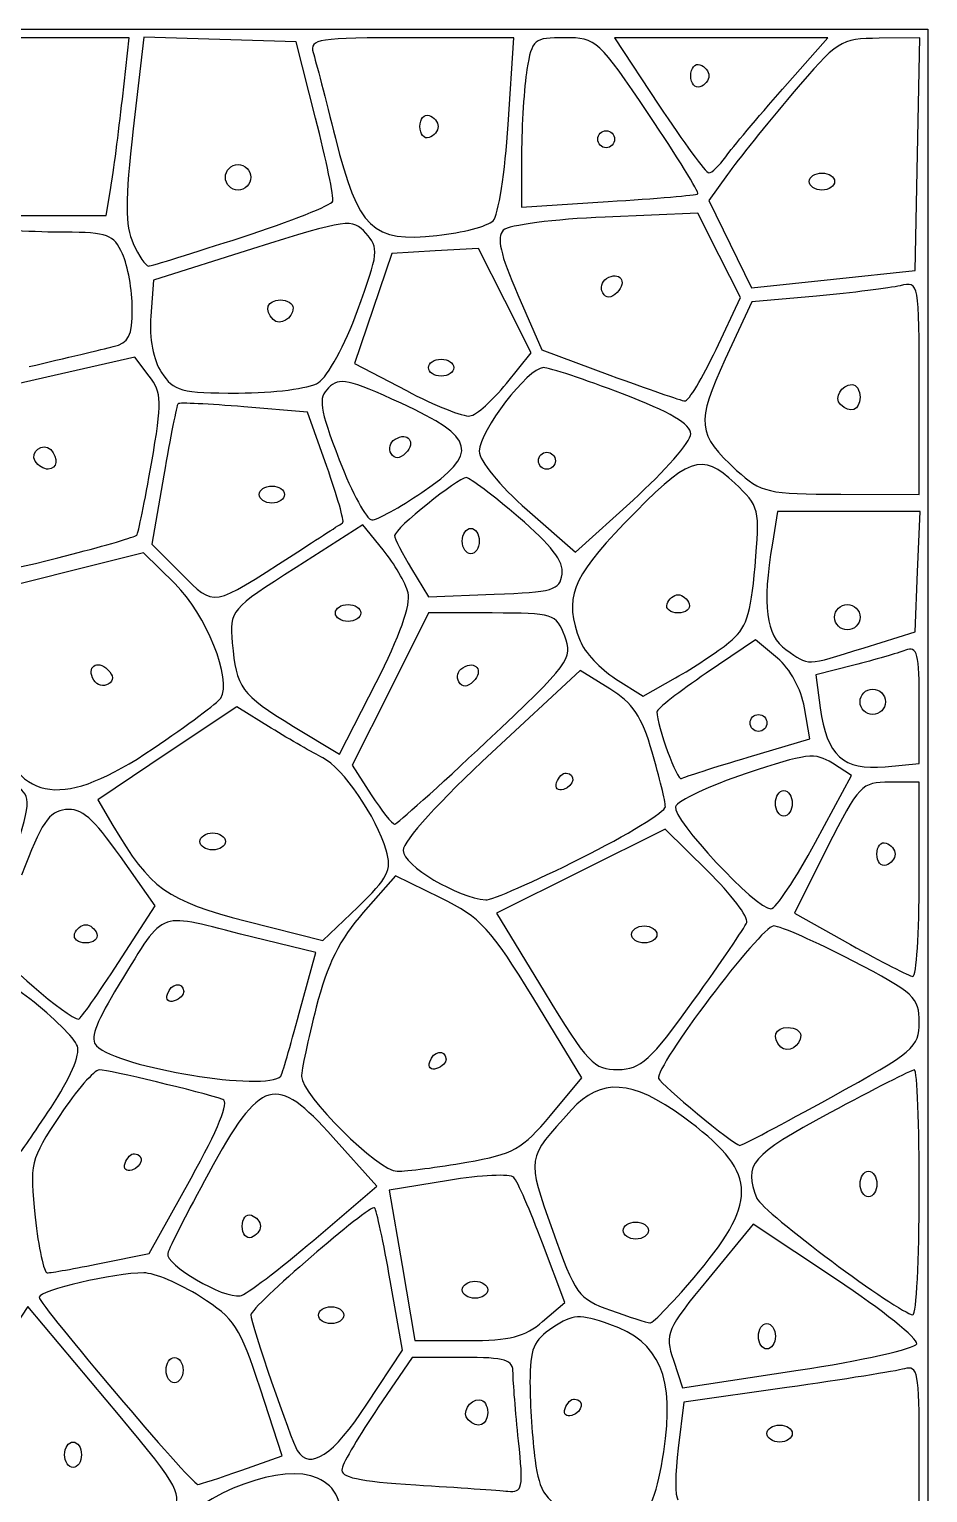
# Model space of a CAD drawing. Extents: x 1 to 601, y -4 to 449.
# Drawn here: x 521.2 to 600.9, y 319.4 to 449.1 of the extents above; entities that cross this region are included whole.
import ezdxf

# ---------------------------------------------------------------- set-up
doc = ezdxf.new("R2010")
doc.units = 0
doc.layers.get('0').update_dxf_attribs({"linetype": 'CONTINUOUS'})

msp = doc.modelspace()

# ---------------------------------------------------------------- linework, layer by layer
at = {"color": 7}
for points in [[(0.875971, 224.12403), (0.875971, 449.124032), (300.87597, 449.124032), (600.87597, 449.124032), (600.87597, 224.12403), (600.87597, -0.87597), (300.87597, -0.87597), (0.875971, -0.87597)], [(579.87597, 444.999032)], [(555.87597, 440.499032)], [(571.62597, 439.374032)], [(582.971992, 437.818428)], [(538.62597, 435.999032)], [(590.37597, 435.624032)], [(580.5003, 434.539982)], [(562.34955, 432.143404)], [(540.106267, 430.698154)], [(572.07339, 425.756861)], [(542.85558, 423.394422)], [(528.68847, 420.990214)], [(582.117367, 420.728786)], [(556.62597, 419.124034)], [(546.87282, 417.796121)], [(563.539448, 417.719944)], [(593.146358, 415.853644)], [(579.868695, 413.245879)], [(553.32339, 411.506884)], [(521.783003, 410.822209)], [(566.37597, 410.874034)], [(541.62597, 407.874034)], [(556.046535, 408.061534)], [(559.62597, 403.749034)], [(525.006075, 402.579491)], [(544.62597, 402.531349)], [(568.474642, 400.814524)], [(554.823885, 399.158704)], [(548.37597, 397.374034)], [(577.769723, 398.180284)], [(592.62597, 396.999034)], [(583.25661, 394.749034)], [(595.25097, 394.298059)], [(526.977668, 391.411699)], [(559.32339, 391.256884)], [(594.87597, 389.499034)], [(585.12597, 387.624034)], [(532.233142, 385.362004)], [(561.75297, 385.956731)], [(584.965013, 384.583136)], [(567.98847, 382.336534)], [(587.37597, 380.499034)], [(536.37597, 377.124034)], [(552.88788, 376.332506)], [(590.928548, 377.054801)], [(570.139598, 375.630874)], [(596.37597, 375.999034)], [(600.12597, 373.749037)], [(525.269723, 368.93028)], [(574.62597, 368.87403)], [(529.15674, 366.393833)], [(533.48847, 363.58653)], [(580.129433, 363.011347)], [(587.85558, 358.894417)], [(556.73847, 357.58653)], [(543.549067, 356.319345)], [(592.28808, 354.427838)], [(523.18146, 353.542725)], [(529.73847, 348.58653)], [(560.01648, 348.681765)], [(594.87597, 346.74903)], [(600.12597, 345.99903)], [(540.12597, 342.99903)], [(573.87597, 342.62403)], [(546.460568, 341.779643)], [(527.619278, 339.72624)], [(580.561058, 338.939618)], [(559.62597, 337.37403)], [(546.87597, 335.12403)], [(566.748743, 334.56153)], [(585.87597, 333.24903)], [(599.903655, 332.582085)], [(533.37597, 330.24903)], [(551.16177, 327.217148)], [(560.146358, 325.85364)], [(568.73847, 326.83653)], [(586.62597, 324.62403)], [(564.607815, 323.984047)], [(524.37597, 322.74903)], [(577.482218, 322.997835)], [(540.100958, 321.385343)]]:
    msp.add_lwpolyline(points, close=True, dxfattribs=at)
for points in [[(529.496633, 442.936532), (530.104837, 448.374032), (519.7404, 448.374032)], [(546.623393, 441.249032), (544.909823, 447.999032), (538.150335, 448.212923), (531.39084, 448.426815), (530.461598, 440.288453)], [(563.696393, 440.686532), (564.194647, 448.374032), (555.10977, 448.374032)], [(588.012675, 443.818428), (592.024387, 448.374032), (582.57105, 448.374032), (573.117713, 448.374032), (577.059345, 442.390924)], [(599.959635, 438.061532), (600.1683, 448.374032), (596.584635, 448.329805)], [(510.224092, 439.237326), (511.072215, 432.624032), (519.565102, 432.624032), (528.057997, 432.624032), (528.473213, 435.061532)], [(564.884227, 438.057768), (564.875977, 433.366503), (572.563477, 433.849393)], [(583.115767, 436.234585), (581.480565, 433.944007), (583.37601, 430.079269), (585.271455, 426.214532), (592.511212, 426.981783), (599.75097, 427.749035), (599.959635, 438.061532)], [(582.117368, 420.728786), (584.295075, 425.33354), (582.400328, 429.072644), (580.50558, 432.811748), (572.296402, 432.473517)], [(541.03863, 429.653698), (532.25097, 426.88536), (532.017353, 423.693434)], [(563.539448, 417.719944), (565.74003, 420.440861), (563.40294, 425.070599), (561.065857, 429.700337), (557.218718, 429.474685), (553.371578, 429.249032), (551.72859, 424.374032), (550.085595, 419.499034), (554.668283, 417.088324)], [(564.54615, 425.590444), (566.671447, 420.711971), (572.711205, 418.465376)], [(591.01206, 425.475617), (585.273158, 424.961593), (582.93567, 419.890354)], [(531.869445, 418.382681), (530.611215, 420.050756), (523.453718, 418.420219), (516.29622, 416.789681), (515.363865, 410.796199)], [(593.18847, 407.896016), (600.12597, 407.874041), (600.12597, 417.330341)], [(547.616512, 410.366141), (545.920133, 415.171331), (540.273975, 415.648601)], [(533.173005, 409.606279), (532.11576, 403.484246), (534.752048, 400.847959)], [(565.387605, 406.510159), (569.64924, 402.772024), (574.75533, 407.385529)], [(595.25097, 394.298059), (599.75097, 395.699996), (599.971328, 401.037019), (600.191685, 406.374034), (593.881958, 406.374034), (587.57223, 406.374034), (587.107358, 403.561534)], [(552.610478, 402.970916), (550.81299, 405.192806), (544.90698, 401.420194)], [(534.177203, 399.949001), (531.362925, 402.697076), (525.00252, 401.101841), (518.642122, 399.506606), (517.872697, 394.877816)], [(555.136845, 401.280131), (556.642118, 398.811229), (562.44654, 399.030131)], [(562.277063, 397.374034), (556.641023, 397.374034), (553.251248, 390.624581), (549.861465, 383.875121), (551.556218, 381.258859)], [(587.55144, 393.378341), (585.62229, 395.007656), (581.24913, 392.037896)], [(572.687475, 390.663274), (570.08538, 392.271461), (562.230675, 384.997856)], [(594.32043, 392.750336), (590.958022, 391.903669), (591.353438, 388.955636)], [(544.677045, 387.324784), (548.75097, 384.851516), (551.995388, 391.209949)], [(573.20649, 391.545754), (575.659665, 389.992519), (578.52804, 391.620776)], [(597.093285, 383.742371), (600.12597, 384.031586), (600.12597, 389.283049)], [(542.692695, 387.168671), (539.634412, 389.054936), (533.480347, 384.934759), (527.326282, 380.814581), (528.66363, 378.537289)], [(584.965013, 384.583136), (590.429055, 386.203361), (589.954823, 388.976194)], [(590.928547, 377.054801), (594.106125, 382.964516), (592.428547, 384.053291)], [(600.12597, 373.749037), (600.12597, 382.374034), (597.510045, 382.374034)], [(581.382165, 374.492932), (577.610625, 378.207761), (570.13137, 374.478405), (562.652115, 370.74903), (566.872432, 363.81153)], [(591.97605, 376.574501), (589.057973, 370.774972), (594.029475, 367.98129)], [(529.15674, 366.393833), (532.413638, 371.413635), (529.332308, 375.772339)], [(557.697952, 372.11064), (553.70499, 374.068987), (550.85298, 370.825875)], [(540.50097, 370.05453), (547.25097, 368.325472), (550.362667, 371.306512)], [(545.170755, 361.882372), (546.634965, 367.265715), (539.968672, 368.912895)], [(567.442455, 352.824367), (570.230055, 356.159235), (565.960485, 363.155767)], [(546.460568, 341.779643), (552.063923, 346.560255), (548.190173, 350.874173)], [(527.619278, 339.72624), (531.862755, 340.578458), (535.582958, 347.263748)], [(558.389018, 347.064668), (553.156778, 346.200578), (554.295195, 339.537308), (555.433605, 332.87403), (560.112968, 332.87403)], [(592.787783, 338.281058), (585.40971, 343.193408), (581.46336, 338.397555)], [(566.748743, 334.56153), (568.705163, 336.24903), (566.736113, 341.49903)], [(551.16177, 327.217148), (554.32257, 332.02905), (553.240133, 338.18568)], [(528.069135, 327.61152), (521.10906, 335.88567), (517.447215, 330.340987)], [(559.653915, 331.37403), (555.18186, 331.37403), (552.180855, 326.954858)], [(578.331233, 331.134593), (579.145448, 328.667498), (589.393448, 330.23148)], [(540.100958, 321.385343), (543.65226, 322.646655), (541.701615, 328.639898)], [(588.3864, 328.705418), (579.27183, 327.40812), (578.76204, 323.327933)], [(598.06347, 316.48434), (600.12597, 316.37403), (600.12597, 323.549573)]]:
    msp.add_lwpolyline(points, dxfattribs=at)
for points in [[(555.10977, 448.374032), (546.80943, 448.374032), (546.058455, 448.260689), (546.413573, 447.061532)], [(568.704758, 448.374032), (565.956487, 448.374032), (565.800585, 448.243041), (565.357358, 445.561532)], [(576.16845, 441.560857), (571.72539, 448.168638), (571.500383, 448.374032), (568.704758, 448.374032)], [(596.584635, 448.329805), (593.114377, 448.286972), (592.870425, 448.131133), (588.87597, 443.405369)], [(546.413573, 447.061532), (546.627353, 446.339657), (547.512645, 442.919155), (548.380898, 439.460416)], [(565.357358, 445.561532), (565.101675, 444.014657), (564.888765, 440.637963), (564.884227, 438.057768)], [(579.87597, 444.999032), (579.87597, 445.686533), (580.238783, 446.128095), (580.68222, 445.980282)], [(580.68222, 445.980282), (581.125658, 445.83247), (581.48847, 445.390907), (581.48847, 444.999032)], [(580.68222, 444.017783), (580.238783, 443.86997), (579.87597, 444.311532), (579.87597, 444.999032)], [(581.48847, 444.999032), (581.48847, 444.607157), (581.125658, 444.165595), (580.68222, 444.017783)], [(582.971993, 437.818428), (583.537928, 438.612845), (585.806235, 441.312845), (588.012675, 443.818428)], [(528.473213, 435.061532), (528.70158, 436.402157), (529.162118, 439.945907), (529.496633, 442.936532)], [(588.87597, 443.405369), (586.60722, 440.721256), (584.01513, 437.494404), (583.115767, 436.234585)], [(548.14929, 433.877498), (548.252512, 434.219341), (547.565857, 437.536532), (546.623393, 441.249032)], [(555.87597, 440.499032), (555.87597, 441.186532), (556.238782, 441.628095), (556.68222, 441.480282)], [(556.68222, 441.480282), (557.125657, 441.33247), (557.48847, 440.890907), (557.48847, 440.499032)], [(580.500293, 434.539982), (580.637423, 434.654216), (578.68809, 437.81361), (576.16845, 441.560857)], [(577.059345, 442.390924), (579.227235, 439.100214), (581.212927, 436.400214), (581.471992, 436.390924)], [(530.461598, 440.288453), (529.72845, 433.867565), (529.725908, 431.725271), (530.449523, 430.137061)], [(556.68222, 439.517783), (556.238783, 439.36997), (555.87597, 439.811532), (555.87597, 440.499032)], [(557.48847, 440.499032), (557.48847, 440.107157), (557.125658, 439.665595), (556.68222, 439.517783)], [(562.34955, 432.143404), (562.816275, 432.613999), (563.42235, 436.458407), (563.696393, 440.686532)], [(571.62597, 439.374032), (571.62597, 439.786532), (571.96347, 440.124032), (572.37597, 440.124032)], [(572.37597, 440.124032), (572.78847, 440.124032), (573.12597, 439.786532), (573.12597, 439.374032)], [(548.380898, 439.460416), (550.400835, 431.41387), (551.65437, 430.212151), (557.37597, 430.837168)], [(572.37597, 438.624032), (571.96347, 438.624032), (571.62597, 438.961532), (571.62597, 439.374032)], [(573.12597, 439.374032), (573.12597, 438.961532), (572.78847, 438.624032), (572.37597, 438.624032)], [(581.471992, 436.390924), (581.73105, 436.381631), (582.40605, 437.02401), (582.971992, 437.818428)], [(538.62597, 435.999032), (538.62597, 436.617781), (539.13222, 437.124032), (539.75097, 437.124032)], [(539.75097, 434.874032), (539.13222, 434.874032), (538.62597, 435.380282), (538.62597, 435.999032)], [(539.75097, 437.124032), (540.36972, 437.124032), (540.87597, 436.617781), (540.87597, 435.999032)], [(540.87597, 435.999032), (540.87597, 435.380282), (540.36972, 434.874032), (539.75097, 434.874032)], [(590.37597, 435.624032), (590.37597, 436.036532), (590.88222, 436.374032), (591.50097, 436.374032)], [(591.50097, 436.374032), (592.11972, 436.374032), (592.62597, 436.036532), (592.62597, 435.624032)], [(591.50097, 434.874032), (590.88222, 434.874032), (590.37597, 435.211532), (590.37597, 435.624032)], [(592.62597, 435.624032), (592.62597, 435.211532), (592.11972, 434.874032), (591.50097, 434.874032)], [(540.10629, 430.698154), (544.426717, 432.10495), (548.046067, 433.535654), (548.14929, 433.877498)], [(572.563477, 433.849393), (576.791602, 434.114982), (580.36317, 434.425747), (580.5003, 434.539982)], [(551.081123, 431.035462), (549.86577, 432.378414), (549.549833, 432.334944), (541.03863, 429.653698)], [(557.37597, 430.837168), (559.64472, 431.085001), (561.882833, 431.672808), (562.34955, 432.143404)], [(572.296402, 432.473517), (567.743595, 432.285934), (563.716125, 431.764185), (563.254042, 431.302102)], [(524.365605, 431.124032), (522.017325, 431.124032), (518.051295, 431.337747), (515.552205, 431.598953)], [(529.50558, 429.213742), (528.721252, 430.935158), (528.213053, 431.124032), (524.365605, 431.124032)], [(550.342635, 424.183547), (552.21417, 429.314969), (552.25929, 429.733604), (551.081123, 431.035462)], [(563.254042, 431.302102), (562.64313, 430.691192), (562.987837, 429.167463), (564.54615, 425.590444)], [(530.449523, 430.137061), (530.95398, 429.029894), (531.565673, 428.127702), (531.808837, 428.132188)], [(531.808837, 428.132188), (532.051995, 428.136688), (535.78584, 429.291359), (540.106267, 430.698154)], [(530.37597, 424.353031), (530.37597, 425.975763), (529.984297, 428.163083), (529.50558, 429.213742)], [(572.07339, 425.756859), (571.813853, 426.176798), (571.966965, 426.746252), (572.413635, 427.02231)], [(572.413635, 427.02231), (573.566745, 427.734974), (574.310737, 426.758798), (573.34812, 425.796183)], [(573.34812, 425.796183), (572.809485, 425.257548), (572.38998, 425.244607), (572.07339, 425.756861)], [(598.43847, 426.388142), (597.510345, 426.168965), (594.168465, 425.758329), (591.01206, 425.475617)], [(600.12597, 417.330341), (600.12597, 426.754953), (600.11997, 426.785308), (598.43847, 426.388142)], [(528.68847, 420.990214), (530.082607, 421.330916), (530.37597, 421.915526), (530.37597, 424.353031)], [(542.85558, 423.394422), (542.010945, 424.23906), (542.341163, 425.124032), (543.50097, 425.124032)], [(544.62597, 424.418295), (544.62597, 423.472561), (543.454778, 422.795224), (542.85558, 423.394422)], [(543.50097, 425.124032), (544.11972, 425.124032), (544.62597, 424.806451), (544.62597, 424.418295)], [(532.017353, 423.693434), (531.870968, 421.693309), (532.227465, 419.824294), (532.97214, 418.687774)], [(546.87282, 417.796121), (547.68489, 418.303271), (549.246308, 421.177609), (550.342635, 424.183547)], [(521.237055, 419.215639), (524.407207, 419.964836), (527.760345, 420.763391), (528.68847, 420.990214)], [(579.345315, 416.171411), (579.67221, 416.145386), (580.919632, 418.196171), (582.117367, 420.728786)], [(556.62597, 419.124034), (556.62597, 419.536534), (557.13222, 419.874034), (557.75097, 419.874034)], [(557.75097, 418.374034), (557.13222, 418.374034), (556.62597, 418.711534), (556.62597, 419.124034)], [(557.75097, 419.874034), (558.36972, 419.874034), (558.87597, 419.536534), (558.87597, 419.124034)], [(558.87597, 419.124034), (558.87597, 418.711534), (558.36972, 418.374034), (557.75097, 418.374034)], [(566.812418, 419.124034), (565.464713, 419.124034), (561.12597, 413.482511), (561.12597, 411.730144)], [(573.81189, 416.808379), (570.476648, 418.081991), (567.326888, 419.124034), (566.812418, 419.124034)], [(582.93567, 419.890354), (580.334445, 414.246926), (580.44021, 413.209406), (583.94175, 410.020826)], [(532.074682, 410.617174), (533.033588, 416.169724), (533.015242, 416.863661), (531.869445, 418.382681)], [(532.97214, 418.687774), (534.054, 417.036649), (534.664238, 416.874034), (539.778435, 416.874034)], [(539.778435, 416.874034), (542.922038, 416.874034), (546.04662, 417.280151), (546.87282, 417.796121)], [(554.212043, 415.963354), (549.545385, 418.111361), (548.71917, 418.288661), (547.775198, 417.344689)], [(572.711205, 418.465376), (576.033075, 417.229751), (579.018427, 416.197466), (579.345315, 416.171411)], [(547.775198, 417.344689), (546.831233, 416.400724), (546.9531, 415.579009), (548.724668, 410.942876)], [(554.668283, 417.088324), (557.188763, 415.762436), (559.720748, 414.749936), (560.294917, 414.838324)], [(560.294917, 414.838324), (560.869095, 414.926711), (562.329127, 416.223446), (563.539448, 417.719944)], [(579.868695, 413.245879), (579.873945, 414.116966), (578.048452, 415.190591), (573.81189, 416.808379)], [(593.146358, 415.853644), (592.54716, 416.452841), (593.2245, 417.624034), (594.170235, 417.624034)], [(594.87597, 416.499034), (594.87597, 415.339226), (593.991, 415.009001), (593.146358, 415.853644)], [(594.170235, 417.624034), (594.55839, 417.624034), (594.87597, 417.117784), (594.87597, 416.499034)], [(534.429038, 415.927099), (534.319703, 415.817771), (533.754495, 412.973404), (533.173005, 409.606279)], [(540.273975, 415.648601), (537.168585, 415.911101), (534.538365, 416.036426), (534.429038, 415.927099)], [(556.046535, 408.061534), (561.166223, 411.550729), (560.85126, 412.907404), (554.212043, 415.963354)], [(553.32339, 411.506861), (553.063853, 411.926801), (553.216965, 412.496254), (553.663635, 412.772314)], [(553.663635, 412.772314), (554.816745, 413.484971), (555.560738, 412.508801), (554.59812, 411.546184)], [(574.75533, 407.385529), (577.563683, 409.922959), (579.864698, 412.560116), (579.868695, 413.245879)], [(521.783003, 410.822209), (521.270692, 411.651131), (522.453803, 412.546196), (523.14636, 411.853646)], [(523.14636, 411.853646), (523.859453, 411.140554), (523.726553, 410.124034), (522.920235, 410.124034)], [(554.59812, 411.546184), (554.059485, 411.007549), (553.63998, 410.994604), (553.32339, 411.506884)], [(561.12597, 411.730144), (561.12597, 410.866781), (562.904678, 408.688084), (565.387605, 406.510159)], [(566.37597, 410.874034), (566.37597, 411.286534), (566.71347, 411.624034), (567.12597, 411.624034)], [(567.12597, 411.624034), (567.53847, 411.624034), (567.87597, 411.286534), (567.87597, 410.874034)], [(583.773278, 408.884411), (580.829468, 411.670181), (579.701663, 411.256999), (573.97716, 405.295526)], [(522.920235, 410.124034), (522.53208, 410.124034), (522.020325, 410.438209), (521.783003, 410.822209)], [(530.766427, 404.264494), (530.90682, 404.404886), (531.495532, 407.263586), (532.074682, 410.617174)], [(549.031927, 405.377741), (549.186457, 405.478504), (548.549512, 407.723284), (547.616512, 410.366141)], [(548.724668, 410.942876), (549.842505, 408.017509), (551.14251, 405.624034), (551.613548, 405.624034)], [(567.12597, 410.124034), (566.71347, 410.124034), (566.37597, 410.461534), (566.37597, 410.874034)], [(567.87597, 410.874034), (567.87597, 410.461534), (567.53847, 410.124034), (567.12597, 410.124034)], [(583.94175, 410.020826), (586.117553, 408.039491), (586.651785, 407.916731), (593.18847, 407.896016)], [(559.989278, 409.374034), (559.242915, 409.374034), (553.625415, 404.847244), (553.628775, 404.248511)], [(564.605025, 405.877024), (562.353713, 407.800376), (560.276625, 409.374034), (559.989278, 409.374034)], [(585.5733, 401.499034), (586.018448, 406.618481), (585.973688, 406.802134), (583.773278, 408.884411)], [(541.62597, 407.874034), (541.62597, 408.286534), (542.13222, 408.624034), (542.75097, 408.624034)], [(542.75097, 407.124034), (542.13222, 407.124034), (541.62597, 407.461534), (541.62597, 407.874034)], [(542.75097, 408.624034), (543.36972, 408.624034), (543.87597, 408.286534), (543.87597, 407.874034)], [(543.87597, 407.874034), (543.87597, 407.461534), (543.36972, 407.124034), (542.75097, 407.124034)], [(551.613548, 405.624034), (552.084593, 405.624034), (554.079435, 406.720909), (556.046535, 408.061534)], [(544.62597, 402.531349), (546.89472, 403.996106), (548.877398, 405.276979), (549.031927, 405.377741)], [(559.62597, 403.749034), (559.62597, 404.367784), (559.96347, 404.874034), (560.37597, 404.874034)], [(560.37597, 404.874034), (560.78847, 404.874034), (561.12597, 404.367784), (561.12597, 403.749034)], [(568.474642, 400.814524), (568.633942, 401.929466), (567.520275, 403.386446), (564.605025, 405.877024)], [(573.97716, 405.295526), (569.245268, 400.367749), (568.620368, 398.709064), (570.064643, 394.910336)], [(525.006075, 402.579491), (528.033878, 403.365851), (530.626043, 404.124101), (530.766427, 404.264494)], [(553.628775, 404.248511), (553.630275, 403.973801), (554.30895, 402.638029), (555.136845, 401.280131)], [(560.37597, 402.624034), (559.96347, 402.624034), (559.62597, 403.130284), (559.62597, 403.749034)], [(561.12597, 403.749034), (561.12597, 403.130284), (560.78847, 402.624034), (560.37597, 402.624034)], [(587.107358, 403.561534), (586.18758, 397.996909), (586.52232, 395.379296), (588.31347, 394.129849)], [(516.159472, 402.963371), (518.221027, 400.768946), (518.061435, 400.775869), (525.006075, 402.579491)], [(534.752048, 400.847959), (537.71277, 397.887236), (537.332235, 397.822354), (544.62597, 402.531349)], [(554.823885, 399.158704), (554.595127, 400.033384), (553.59909, 401.748881), (552.610478, 402.970916)], [(544.90698, 401.420194), (539.04192, 397.673741), (539.002635, 397.627324), (539.24094, 394.725461)], [(583.25661, 394.749034), (584.808248, 396.000229), (585.19251, 397.119836), (585.5733, 401.499034)], [(538.219755, 389.823529), (539.238338, 391.471631), (536.92503, 397.265824), (534.177203, 399.949001)], [(562.44654, 399.030131), (567.67704, 399.227389), (568.273087, 399.403826), (568.474642, 400.814524)], [(551.995388, 391.209949), (554.081108, 395.297554), (555.091268, 398.136341), (554.823885, 399.158704)], [(577.769723, 398.180284), (577.917533, 398.623721), (578.359095, 398.986534), (578.75097, 398.986534)], [(578.75097, 398.986534), (579.142845, 398.986534), (579.584408, 398.623721), (579.732218, 398.180284)], [(548.37597, 397.374034), (548.37597, 397.786534), (548.88222, 398.124034), (549.50097, 398.124034)], [(549.50097, 396.624034), (548.88222, 396.624034), (548.37597, 396.961534), (548.37597, 397.374034)], [(549.50097, 398.124034), (550.11972, 398.124034), (550.62597, 397.786534), (550.62597, 397.374034)], [(550.62597, 397.374034), (550.62597, 396.961534), (550.11972, 396.624034), (549.50097, 396.624034)], [(568.709033, 395.311534), (567.938603, 397.307944), (567.73251, 397.374034), (562.277063, 397.374034)], [(578.75097, 397.374034), (578.063468, 397.374034), (577.621905, 397.736846), (577.769723, 398.180284)], [(579.732218, 398.180284), (579.880035, 397.736846), (579.438473, 397.374034), (578.75097, 397.374034)], [(592.62597, 396.999034), (592.62597, 397.617784), (593.13222, 398.124034), (593.75097, 398.124034)], [(593.75097, 398.124034), (594.36972, 398.124034), (594.87597, 397.617784), (594.87597, 396.999034)], [(593.75097, 395.874034), (593.13222, 395.874034), (592.62597, 396.380284), (592.62597, 396.999034)], [(594.87597, 396.999034), (594.87597, 396.380284), (594.36972, 395.874034), (593.75097, 395.874034)], [(539.24094, 394.725461), (539.567648, 390.747034), (539.99235, 390.168844), (544.677045, 387.324784)], [(561.75297, 385.956731), (569.18796, 392.950819), (569.47242, 393.333379), (568.709033, 395.311534)], [(570.064643, 394.910336), (570.443408, 393.914104), (571.85724, 392.400041), (573.20649, 391.545754)], [(578.52804, 391.620776), (580.10565, 392.516314), (582.233505, 393.924034), (583.25661, 394.749034)], [(600.12597, 389.283049), (600.12597, 393.827389), (599.96148, 394.471399), (598.904408, 394.065761)], [(526.97769, 391.411699), (526.265033, 392.564809), (527.241203, 393.308801), (528.20382, 392.346184)], [(559.663635, 392.522314), (560.816745, 393.234971), (561.560738, 392.258801), (560.59812, 391.296184)], [(589.954823, 388.976194), (589.67511, 390.611636), (588.689265, 392.417366), (587.55144, 393.378341)], [(588.31347, 394.129849), (590.427968, 392.654854), (589.938428, 392.642981), (595.25097, 394.298059)], [(598.904408, 394.065761), (598.232543, 393.807941), (596.169758, 393.216004), (594.32043, 392.750336)], [(528.20382, 392.346184), (528.742455, 391.807549), (528.755392, 391.388036), (528.24312, 391.071446)], [(559.32339, 391.256861), (559.063853, 391.676801), (559.216965, 392.246254), (559.663635, 392.522314)], [(581.24913, 392.037896), (578.843895, 390.404531), (576.87597, 388.866746), (576.87597, 388.620604)], [(528.24312, 391.071446), (527.82318, 390.811916), (527.253728, 390.965021), (526.977668, 391.411699)], [(560.59812, 391.296184), (560.059485, 390.757549), (559.63998, 390.744604), (559.32339, 391.256884)], [(576.45777, 385.036631), (575.540055, 388.193456), (574.731638, 389.399914), (572.687475, 390.663274)], [(594.87597, 389.499034), (594.87597, 390.117784), (595.38222, 390.624034), (596.00097, 390.624034)], [(596.00097, 390.624034), (596.61972, 390.624034), (597.12597, 390.117784), (597.12597, 389.499034)], [(532.233142, 385.362004), (535.27983, 387.417889), (537.973808, 389.425571), (538.219755, 389.823529)], [(596.00097, 388.374034), (595.38222, 388.374034), (594.87597, 388.880284), (594.87597, 389.499034)], [(597.12597, 389.499034), (597.12597, 388.880284), (596.61972, 388.374034), (596.00097, 388.374034)], [(576.87597, 388.620604), (576.87597, 387.333971), (578.662868, 382.461551), (579.04983, 382.693039)], [(585.12597, 387.624034), (585.12597, 388.036534), (585.46347, 388.374034), (585.87597, 388.374034)], [(585.87597, 388.374034), (586.28847, 388.374034), (586.62597, 388.036534), (586.62597, 387.624034)], [(591.353438, 388.955636), (591.919508, 384.735244), (593.400413, 383.390201), (597.093285, 383.742371)], [(518.188192, 387.052534), (520.415857, 380.489134), (524.31615, 380.019671), (532.233142, 385.362004)], [(547.25097, 384.541879), (546.42597, 384.949166), (544.374743, 386.131226), (542.692695, 387.168671)], [(585.87597, 386.874034), (585.46347, 386.874034), (585.12597, 387.211534), (585.12597, 387.624034)], [(586.62597, 387.624034), (586.62597, 387.211534), (586.28847, 386.874034), (585.87597, 386.874034)], [(553.62597, 378.653516), (553.83222, 378.659516), (557.48937, 381.945964), (561.75297, 385.956731)], [(552.88788, 376.332506), (552.052245, 379.246204), (549.01347, 383.671744), (547.25097, 384.541879)], [(562.230675, 384.997856), (557.67336, 380.777696), (554.37597, 377.137909), (554.37597, 376.327519)], [(577.62597, 380.202941), (577.62597, 380.651314), (577.10028, 382.826479), (576.45777, 385.036631)], [(579.04983, 382.693039), (579.297953, 382.841471), (581.959793, 383.692016), (584.965013, 384.583136)], [(592.428547, 384.053291), (590.92038, 385.032109), (590.14977, 384.940661), (584.797507, 383.147666)], [(567.98847, 382.336534), (568.15347, 382.831534), (568.533158, 383.211221), (568.83222, 383.180284)], [(568.83222, 383.180284), (569.728995, 383.087516), (569.555325, 382.058816), (568.58847, 381.736534)], [(584.797507, 383.147666), (581.523105, 382.050746), (578.699318, 380.719084), (578.52243, 380.188414)], [(519.489262, 374.734613), (521.462452, 380.760311), (521.48439, 381.005621), (520.141073, 382.023251)], [(568.58847, 381.736534), (568.09347, 381.571534), (567.82347, 381.841534), (567.98847, 382.336534)], [(587.37597, 380.499034), (587.37597, 381.117784), (587.71347, 381.624034), (588.12597, 381.624034)], [(588.12597, 381.624034), (588.53847, 381.624034), (588.87597, 381.117784), (588.87597, 380.499034)], [(597.510045, 382.374034), (594.999255, 382.374034), (594.77685, 382.140949), (591.97605, 376.574501)], [(551.556218, 381.258859), (552.488333, 379.819916), (553.41972, 378.647509), (553.62597, 378.653516)], [(570.139598, 375.630874), (574.257105, 377.697131), (577.62597, 379.754561), (577.62597, 380.202941)], [(578.52243, 380.188414), (578.17761, 379.153946), (585.68112, 371.116995), (586.97535, 371.13456)], [(588.12597, 379.374034), (587.71347, 379.374034), (587.37597, 379.880284), (587.37597, 380.499034)], [(588.87597, 380.499034), (588.87597, 379.880284), (588.53847, 379.374034), (588.12597, 379.374034)], [(524.464838, 379.940029), (522.982433, 379.781509), (522.320325, 378.792514), (520.571168, 374.124037)], [(529.332308, 375.772339), (526.88622, 379.232441), (525.882743, 380.091656), (524.464838, 379.940029)], [(528.66363, 378.537289), (531.958222, 372.92709), (533.44431, 371.862143), (540.50097, 370.05453)], [(536.37597, 377.124034), (536.37597, 377.536534), (536.88222, 377.874034), (537.50097, 377.874034)], [(537.50097, 377.874034), (538.11972, 377.874034), (538.62597, 377.536534), (538.62597, 377.124034)], [(537.50097, 376.374034), (536.88222, 376.374034), (536.37597, 376.711534), (536.37597, 377.124034)], [(538.62597, 377.124034), (538.62597, 376.711534), (538.11972, 376.374034), (537.50097, 376.374034)], [(550.362667, 371.306512), (553.063238, 373.89369), (553.396875, 374.557748), (552.88788, 376.332506)], [(554.37597, 376.327519), (554.37597, 375.014329), (559.237493, 372.10098), (561.702098, 371.937225)], [(586.97535, 371.13456), (587.401943, 371.14056), (589.180883, 373.804462), (590.928548, 377.054801)], [(596.37597, 375.999034), (596.37597, 376.686536), (596.738782, 377.128099), (597.18222, 376.980281)], [(597.18222, 376.980281), (597.625657, 376.832471), (597.98847, 376.390909), (597.98847, 375.999034)], [(561.702098, 371.937225), (562.225215, 371.9025), (566.02209, 373.564612), (570.139598, 375.630874)], [(597.18222, 375.017786), (596.738783, 374.869973), (596.37597, 375.311531), (596.37597, 375.999034)], [(597.98847, 375.999034), (597.98847, 375.607159), (597.625658, 375.165596), (597.18222, 375.017786)], [(584.8308, 369.936615), (585.0084, 370.399432), (583.456515, 372.449775), (581.382165, 374.492932)], [(599.56347, 365.155815), (599.872845, 365.13834), (600.12597, 369.00528), (600.12597, 373.749037)], [(539.968672, 368.912895), (532.350945, 370.79517), (533.366535, 371.26296), (528.81456, 363.775132)], [(565.960485, 363.155767), (562.14534, 369.407662), (561.265942, 370.36074), (557.697952, 372.11064)], [(550.85298, 370.825875), (548.765595, 368.452252), (547.647398, 366.197535), (546.68217, 362.4159)], [(580.129433, 363.011347), (582.537585, 366.357427), (584.6532, 369.473797), (584.8308, 369.936615)], [(526.25097, 368.12403), (525.563468, 368.12403), (525.121905, 368.486842), (525.269723, 368.93028)], [(525.269723, 368.93028), (525.417533, 369.373717), (525.859095, 369.73653), (526.25097, 369.73653)], [(526.25097, 369.73653), (526.642845, 369.73653), (527.084407, 369.373717), (527.232217, 368.93028)], [(527.232217, 368.93028), (527.380035, 368.486842), (526.938472, 368.12403), (526.25097, 368.12403)], [(574.62597, 368.87403), (574.62597, 369.28653), (575.13222, 369.62403), (575.75097, 369.62403)], [(575.75097, 368.12403), (575.13222, 368.12403), (574.62597, 368.46153), (574.62597, 368.87403)], [(575.75097, 369.62403), (576.36972, 369.62403), (576.87597, 369.28653), (576.87597, 368.87403)], [(576.87597, 368.87403), (576.87597, 368.46153), (576.36972, 368.12403), (575.75097, 368.12403)], [(587.228198, 369.62403), (586.095975, 369.62403), (576.657968, 357.11664), (577.02642, 356.10447)], [(594.198945, 366.540458), (590.939085, 368.236418), (587.802248, 369.62403), (587.228198, 369.62403)], [(518.4198, 367.595888), (518.3835, 366.847463), (524.718248, 361.37403), (525.62076, 361.37403)], [(594.029475, 367.98129), (596.763795, 366.444765), (599.254095, 365.173305), (599.56347, 365.155815)], [(521.289337, 363.162653), (517.67766, 365.945925), (517.381575, 366.038235), (514.670978, 365.226128)], [(525.62076, 361.37403), (525.774255, 361.37403), (527.365448, 363.63294), (529.15674, 366.393833)], [(600.12597, 361.094265), (600.12597, 363.284977), (599.694735, 363.681232), (594.198945, 366.540458)], [(533.48847, 363.58653), (533.810753, 364.553385), (534.839452, 364.727055), (534.93222, 363.83028)], [(528.81456, 363.775132), (527.085232, 360.930457), (526.62885, 359.57115), (527.208487, 358.991512)], [(534.08847, 362.98653), (533.59347, 362.82153), (533.32347, 363.09153), (533.48847, 363.58653)], [(534.93222, 363.83028), (534.96312, 363.531218), (534.58347, 363.15153), (534.08847, 362.98653)], [(566.872432, 363.81153), (570.753907, 357.431017), (571.27974, 356.876183), (573.421852, 356.900798)], [(525.509738, 358.980225), (525.267975, 359.67807), (523.368795, 361.560158), (521.289337, 363.162653)], [(546.68217, 362.4159), (545.95683, 359.57412), (545.366205, 356.812695), (545.36967, 356.2794)], [(573.421852, 356.900798), (575.465092, 356.924273), (576.28839, 357.674303), (580.129433, 363.011347)], [(543.549067, 356.319345), (543.635678, 356.418172), (544.365435, 358.921537), (545.170755, 361.882372)], [(592.28808, 354.427838), (599.669055, 358.480755), (600.12597, 358.869375), (600.12597, 361.094265)], [(587.85558, 358.894417), (587.010945, 359.73906), (587.341163, 360.62403), (588.50097, 360.62403)], [(589.62597, 359.918295), (589.62597, 358.97256), (588.454777, 358.29522), (587.85558, 358.894417)], [(588.50097, 360.62403), (589.11972, 360.62403), (589.62597, 360.30645), (589.62597, 359.918295)], [(523.18146, 353.542725), (524.860965, 356.072243), (525.776468, 358.210328), (525.509738, 358.980225)], [(527.208487, 358.991512), (529.150897, 357.049103), (542.303655, 354.898237), (543.549067, 356.319345)], [(556.73847, 357.58653), (557.060753, 358.553385), (558.089452, 358.727055), (558.18222, 357.83028)], [(527.462873, 356.87403), (527.011005, 356.87403), (525.426825, 355.044915), (523.942478, 352.809323)], [(538.402065, 354.254723), (536.518073, 354.893828), (528.248018, 356.87403), (527.462873, 356.87403)], [(557.33847, 356.98653), (556.84347, 356.82153), (556.57347, 357.09153), (556.73847, 357.58653)], [(558.18222, 357.83028), (558.21312, 357.531217), (557.83347, 357.15153), (557.33847, 356.98653)], [(599.702273, 356.87403), (599.46924, 356.87403), (596.09424, 355.1574), (592.202273, 353.059298)], [(600.12597, 345.99903), (600.12597, 351.98028), (599.935305, 356.87403), (599.702273, 356.87403)], [(548.190173, 350.874173), (543.050205, 356.59818), (541.794278, 356.235413), (537.123308, 347.677598)], [(545.36967, 356.2794), (545.380245, 354.64977), (552.220185, 347.87403), (553.854668, 347.87403)], [(579.225833, 352.675725), (574.687995, 356.006805), (571.890795, 356.185823), (569.29128, 353.31153)], [(577.02642, 356.10447), (577.224083, 355.56147), (583.644383, 350.26245), (584.22558, 350.16261)], [(535.582958, 347.263748), (537.995115, 351.598455), (538.98633, 354.056528), (538.402065, 354.254723)], [(584.22558, 350.16261), (584.34912, 350.141385), (587.977245, 352.060747), (592.28808, 354.427838)], [(520.332285, 349.422855), (520.376985, 349.396005), (521.659133, 351.249945), (523.18146, 353.542725)], [(569.29128, 353.31153), (565.260158, 348.854303), (565.313213, 349.192913), (567.621833, 342.656535)], [(592.202273, 353.059298), (585.146535, 349.255658), (584.52051, 348.521123), (585.741188, 345.478238)], [(523.942478, 352.809323), (521.318558, 348.857415), (521.258333, 348.607665), (521.772188, 343.809323)], [(560.01648, 348.681765), (564.170993, 349.405245), (564.945645, 349.837387), (567.442455, 352.824367)], [(580.561058, 338.939618), (585.973305, 345.416843), (585.731948, 347.8998), (579.225833, 352.675725)], [(529.73847, 348.58653), (529.90347, 349.08153), (530.283158, 349.461218), (530.58222, 349.43028)], [(530.58222, 349.43028), (531.478995, 349.337513), (531.305325, 348.308813), (530.33847, 347.98653)], [(530.33847, 347.98653), (529.84347, 347.82153), (529.57347, 348.09153), (529.73847, 348.58653)], [(553.854668, 347.87403), (554.692552, 347.87403), (557.46537, 348.23751), (560.01648, 348.681765)], [(594.87597, 346.74903), (594.87597, 347.36778), (595.21347, 347.87403), (595.62597, 347.87403)], [(595.62597, 347.87403), (596.03847, 347.87403), (596.37597, 347.36778), (596.37597, 346.74903)], [(537.123308, 347.677598), (535.26852, 344.279385), (533.64549, 341.096048), (533.516565, 340.603515)], [(564.19416, 347.33889), (563.879063, 347.66331), (561.266745, 347.539913), (558.389018, 347.064668)], [(566.736113, 341.49903), (565.653135, 344.38653), (564.509258, 347.01447), (564.19416, 347.33889)], [(595.62597, 345.62403), (595.21347, 345.62403), (594.87597, 346.13028), (594.87597, 346.74903)], [(596.37597, 346.74903), (596.37597, 346.13028), (596.03847, 345.62403), (595.62597, 345.62403)], [(585.741188, 345.478238), (586.219538, 344.285798), (598.34181, 335.236028), (599.56347, 335.15934)], [(599.56347, 335.15934), (599.872845, 335.139915), (600.12597, 340.01778), (600.12597, 345.99903)], [(540.12597, 342.99903), (540.12597, 343.686533), (540.488783, 344.128095), (540.93222, 343.980278)], [(551.858415, 344.641583), (551.484578, 345.015428), (540.87597, 335.842898), (540.87597, 335.145825)], [(540.93222, 343.980278), (541.375658, 343.832468), (541.73847, 343.390905), (541.73847, 342.99903)], [(553.240133, 338.18568), (552.64479, 341.571825), (552.023018, 344.476988), (551.858415, 344.641583)], [(521.772188, 343.809323), (522.06288, 341.094915), (522.54261, 338.87403), (522.83826, 338.87403)], [(540.93222, 342.017783), (540.488783, 341.869965), (540.12597, 342.311528), (540.12597, 342.99903)], [(541.73847, 342.99903), (541.73847, 342.607155), (541.375658, 342.165593), (540.93222, 342.017783)], [(567.621833, 342.656535), (569.63754, 336.949478), (569.910803, 336.571418), (572.75097, 335.56038)], [(573.87597, 342.62403), (573.87597, 343.03653), (574.38222, 343.37403), (575.00097, 343.37403)], [(575.00097, 341.87403), (574.38222, 341.87403), (573.87597, 342.21153), (573.87597, 342.62403)], [(575.00097, 343.37403), (575.61972, 343.37403), (576.12597, 343.03653), (576.12597, 342.62403)], [(576.12597, 342.62403), (576.12597, 342.21153), (575.61972, 341.87403), (575.00097, 341.87403)], [(539.929088, 336.834983), (540.43956, 336.925208), (543.37872, 339.150308), (546.460568, 341.779643)], [(533.516565, 340.603515), (533.25903, 339.619665), (538.44408, 336.572505), (539.929088, 336.834983)], [(531.39105, 338.87403), (528.778358, 338.87403), (522.12597, 337.315568), (522.12597, 336.703493)], [(522.83826, 338.87403), (523.133903, 338.87403), (525.285368, 339.257528), (527.619278, 339.72624)], [(536.416635, 336.753585), (534.58275, 337.919828), (532.321238, 338.87403), (531.39105, 338.87403)], [(576.248558, 334.433243), (576.522233, 334.400693), (578.462858, 336.428543), (580.561058, 338.939618)], [(559.62597, 337.37403), (559.62597, 337.78653), (560.13222, 338.12403), (560.75097, 338.12403)], [(560.75097, 336.62403), (560.13222, 336.62403), (559.62597, 336.96153), (559.62597, 337.37403)], [(560.75097, 338.12403), (561.36972, 338.12403), (561.87597, 337.78653), (561.87597, 337.37403)], [(561.87597, 337.37403), (561.87597, 336.96153), (561.36972, 336.62403), (560.75097, 336.62403)], [(581.46336, 338.397555), (577.70523, 333.830423), (577.555845, 333.484028), (578.331233, 331.134593)], [(599.903655, 332.582085), (600.047865, 333.014723), (596.845725, 335.579265), (592.787783, 338.281058)], [(522.12597, 336.703493), (522.12597, 336.058245), (535.6287, 320.12403), (536.17548, 320.12403)], [(541.701615, 328.639898), (539.925375, 334.097288), (539.452845, 334.822733), (536.416635, 336.753585)], [(540.87597, 335.145825), (540.87597, 334.421895), (544.441733, 324.028898), (545.00004, 323.12553)], [(546.87597, 335.12403), (546.87597, 335.53653), (547.38222, 335.87403), (548.00097, 335.87403)], [(548.00097, 334.37403), (547.38222, 334.37403), (546.87597, 334.71153), (546.87597, 335.12403)], [(548.00097, 335.87403), (548.61972, 335.87403), (549.12597, 335.53653), (549.12597, 335.12403)], [(549.12597, 335.12403), (549.12597, 334.71153), (548.61972, 334.37403), (548.00097, 334.37403)], [(572.71059, 334.300215), (569.97495, 335.246048), (569.467538, 335.218605), (567.64809, 334.026457)], [(572.75097, 335.56038), (574.40097, 334.973018), (575.974883, 334.465808), (576.248558, 334.433243)], [(560.112968, 332.87403), (563.885955, 332.87403), (565.171275, 333.200888), (566.748743, 334.56153)], [(567.64809, 334.026457), (565.922145, 332.895578), (565.62597, 332.180228), (565.62597, 329.14245)], [(577.482218, 322.997835), (578.481398, 329.624805), (577.156478, 332.763082), (572.71059, 334.300215)], [(585.87597, 333.24903), (585.87597, 333.86778), (586.21347, 334.37403), (586.62597, 334.37403)], [(586.62597, 334.37403), (587.03847, 334.37403), (587.37597, 333.86778), (587.37597, 333.24903)], [(586.62597, 332.12403), (586.21347, 332.12403), (585.87597, 332.63028), (585.87597, 333.24903)], [(587.37597, 333.24903), (587.37597, 332.63028), (587.03847, 332.12403), (586.62597, 332.12403)], [(589.393448, 330.23148), (595.029848, 331.09167), (599.759438, 332.14944), (599.903655, 332.582085)], [(533.37597, 330.24903), (533.37597, 330.86778), (533.71347, 331.37403), (534.12597, 331.37403)], [(534.12597, 331.37403), (534.53847, 331.37403), (534.87597, 330.86778), (534.87597, 330.24903)], [(564.12597, 329.984048), (564.12597, 331.181948), (563.507978, 331.37403), (559.653915, 331.37403)], [(534.12597, 329.12403), (533.71347, 329.12403), (533.37597, 329.63028), (533.37597, 330.24903)], [(534.87597, 330.24903), (534.87597, 329.63028), (534.53847, 329.12403), (534.12597, 329.12403)], [(564.607815, 323.984048), (564.342803, 326.519558), (564.12597, 329.219558), (564.12597, 329.984048)], [(598.81347, 330.363907), (598.091595, 330.165248), (593.399415, 329.418923), (588.3864, 328.705418)], [(600.12597, 323.549573), (600.12597, 330.021023), (599.99718, 330.68967), (598.81347, 330.363907)], [(565.62597, 329.14245), (565.62597, 327.184965), (565.829775, 324.096457), (566.078873, 322.279103)], [(534.018983, 318.0432), (534.914595, 319.190535), (534.23955, 320.276115), (528.069135, 327.61152)], [(545.00004, 323.12553), (546.11631, 321.319373), (548.193923, 322.698983), (551.16177, 327.217148)], [(560.146358, 325.85364), (559.54716, 326.452838), (560.2245, 327.62403), (561.170235, 327.62403)], [(561.170235, 327.62403), (561.55839, 327.62403), (561.87597, 327.11778), (561.87597, 326.49903)], [(568.73847, 326.83653), (568.90347, 327.33153), (569.283158, 327.711217), (569.58222, 327.68028)], [(569.58222, 327.68028), (570.478995, 327.587513), (570.305325, 326.558812), (569.33847, 326.23653)], [(552.180855, 326.954858), (550.530308, 324.52431), (549.083355, 322.077435), (548.96541, 321.517358)], [(561.87597, 326.49903), (561.87597, 325.339223), (560.991, 325.009005), (560.146358, 325.85364)], [(569.33847, 326.23653), (568.84347, 326.07153), (568.57347, 326.34153), (568.73847, 326.83653)], [(586.62597, 324.62403), (586.62597, 325.03653), (587.13222, 325.37403), (587.75097, 325.37403)], [(587.75097, 323.87403), (587.13222, 323.87403), (586.62597, 324.21153), (586.62597, 324.62403)], [(587.75097, 325.37403), (588.36972, 325.37403), (588.87597, 325.03653), (588.87597, 324.62403)], [(588.87597, 324.62403), (588.87597, 324.21153), (588.36972, 323.87403), (587.75097, 323.87403)], [(524.37597, 322.74903), (524.37597, 323.36778), (524.71347, 323.87403), (525.12597, 323.87403)], [(525.12597, 323.87403), (525.53847, 323.87403), (525.87597, 323.36778), (525.87597, 322.74903)], [(563.670315, 319.515758), (564.970275, 319.385948), (565.04913, 319.761773), (564.607815, 323.984047)], [(578.76204, 323.327933), (578.48166, 321.083828), (578.473223, 319.02303), (578.74329, 318.748388)], [(525.12597, 321.62403), (524.71347, 321.62403), (524.37597, 322.13028), (524.37597, 322.74903)], [(525.87597, 322.74903), (525.87597, 322.13028), (525.53847, 321.62403), (525.12597, 321.62403)], [(546.787207, 320.670877), (543.83418, 322.08492), (536.79543, 319.494075), (533.540752, 315.795075)], [(566.078873, 322.279103), (566.486355, 319.306177), (566.881215, 318.777277), (570.016373, 317.00493)], [(575.114565, 316.515848), (576.239198, 317.547923), (576.956663, 319.51215), (577.482218, 322.997835)], [(536.17548, 320.12403), (536.381273, 320.12403), (538.14774, 320.691623), (540.100958, 321.385343)], [(549.64137, 314.11479), (548.865255, 319.00959), (548.498835, 319.85127), (546.787207, 320.670877)], [(548.96541, 321.517358), (548.80227, 320.742653), (550.36581, 320.398365), (555.50097, 320.078258)], [(555.50097, 320.078258), (559.21347, 319.84683), (562.889678, 319.593705), (563.670315, 319.515758)]]:
    msp.add_open_spline(points, degree=3, dxfattribs=at)

doc.saveas('drawing.dxf')
